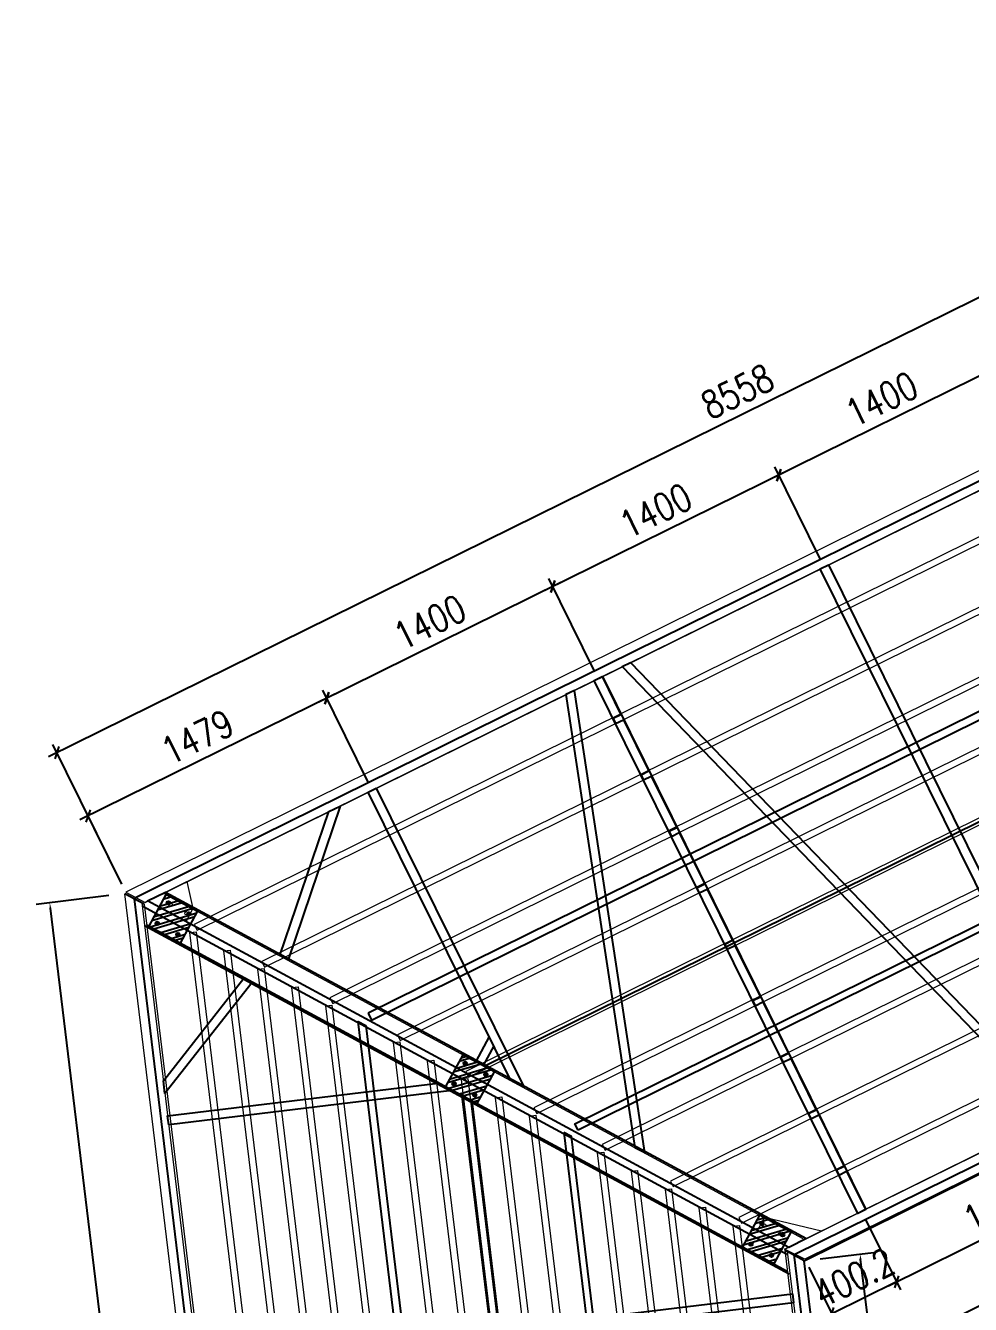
# Model space of a CAD drawing. Extents: x 15372 to 116961, y 24572 to 128109.
# Drawn here: x 27825 to 33073, y 92425 to 99533 of the extents above; entities that cross this region are included whole.
import ezdxf

# ---------------------------------------------------------------- set-up
doc = ezdxf.new("R2010")
doc.units = 0
doc.header["$LTSCALE"] = 1000
doc.header["$MEASUREMENT"] = 0
doc.linetypes.add('HIDDEN', pattern=[0.375, 0.25, -0.125])
for name, color, linetype, lineweight in [('加强板', 140, 'Continuous', 18), ('虚线', 8, 'Continuous', 0), ('铝主梁', 3, 'Continuous', 9), ('铝龙骨', 7, 'Continuous', 9)]:
    doc.layers.add(name, color=color, linetype=linetype, lineweight=lineweight)
for name, color, linetype in [('卡槽', 242, 'Continuous'), ('标注', 9, 'Continuous'), ('浮箱U槽', 5, 'Continuous'), ('连接端梁', 130, 'Continuous'), ('铝合金', 7, 'Continuous'), ('铝横梁', 220, 'Continuous')]:
    doc.layers.add(name, color=color, linetype=linetype)
doc.styles.add('HZTXT', font='txtw.shx', dxfattribs={"width": 0.8, "bigfont": 'hztxtw.shx'})
doc.styles.add('STANDARD_T3', font='simplex.shx', dxfattribs={"width": 0.7, "bigfont": 'hztxt.shx'})
doc.dimstyles.new('DIM-50', dxfattribs={"dimscale": 50, "dimtxt": 3, "dimasz": 1, "dimexe": 1, "dimexo": 1, "dimgap": 1, "dimtad": 1, "dimdec": 1, "dimdsep": 46, "dimtxsty": 'HZTXT', "dimblk": 'OBLIQUE', "dimblk1": 'ARCHTICK', "dimblk2": 'OBLIQUE', "dimcen": 0, "dimdle": 1, "dimclrd": 9, "dimclre": 9, "dimclrt": 2, "dimadec": 1, "dimazin": 0, "dimtfac": 1, "dimtdec": 1, "dimtix": 1, "dimtmove": 2, "dimatfit": 3, "dimldrblk": 'OBLIQUE', "dimfxl": 15, "dimtolj": 1, "dimtzin": 0, "dimarcsym": 1})
doc.dimstyles.new('W&&30', dxfattribs={"dimtxt": 105, "dimasz": 30, "dimexe": 75, "dimexo": 90, "dimgap": 30, "dimtad": 1, "dimdec": 0, "dimzin": 0, "dimdsep": 46, "dimtxsty": 'STANDARD_T3', "dimcen": 0.09, "dimclrd": 1, "dimclre": 1, "dimclrt": 7, "dimazin": 2, "dimtfac": 1, "dimtdec": 0, "dimtix": 1, "dimtmove": 2, "dimatfit": 3, "dimfxl": 100, "dimtolj": 1, "dimtzin": 0, "dimarcsym": 0})

# ---------------------------------------------------------------- blocks, each defined once
blk = doc.blocks.new('*D46')
at = {"color": 1, "lineweight": -2, "transparency": 16777216}
for p, q in [((27436.5, 72496.4), (27436.5, 72901.8)), ((33916.5, 72496.4), (33916.5, 72901.8)), ((27466.5, 72826.8), (33886.5, 72826.8))]:
    blk.add_line(p, q, dxfattribs=at)
at = {"color": 1, "transparency": 16777216}
for points in [[(27466.5, 72831.8), (27466.5, 72821.8), (27436.5, 72826.8)], [(33886.5, 72831.8), (33886.5, 72821.8), (33916.5, 72826.8)]]:
    blk.add_solid(points, dxfattribs=at)
at = {"layer": 'Defpoints', "color": 0, "transparency": 16777216}
for p in [(33916.5, 72826.8), (27436.5, 72406.4), (33916.5, 72406.4)]:
    blk.add_point(p, dxfattribs=at)
at = {"color": 7, "transparency": 16777216, "insert": (30676.5, 72909.3), "char_height": 105, "attachment_point": 5, "style": 'STANDARD_T3'}
blk.add_mtext('\\A1;6480', dxfattribs=at)
blk = doc.blocks.new('*D47')
at = {"color": 1, "lineweight": -2, "transparency": 16777216}
for p, q in [((27436.5, 68816.4), (27436.5, 68518.8)), ((31436.5, 68816.4), (31436.5, 68518.8)), ((27466.5, 68593.8), (31406.5, 68593.8))]:
    blk.add_line(p, q, dxfattribs=at)
at = {"color": 1, "transparency": 16777216}
for points in [[(27466.5, 68598.8), (27466.5, 68588.8), (27436.5, 68593.8)], [(31406.5, 68598.8), (31406.5, 68588.8), (31436.5, 68593.8)]]:
    blk.add_solid(points, dxfattribs=at)
at = {"layer": 'Defpoints', "color": 0, "transparency": 16777216}
for p in [(27436.5, 68906.4), (31436.5, 68906.4), (31436.5, 68593.8)]:
    blk.add_point(p, dxfattribs=at)
at = {"color": 7, "transparency": 16777216, "insert": (29436.5, 68676.3), "char_height": 105, "attachment_point": 5, "style": 'STANDARD_T3'}
blk.add_mtext('\\A1;4000', dxfattribs=at)
blk = doc.blocks.new('_Oblique')
at = {"color": 0, "linetype": 'ByBlock', "lineweight": -2}
blk.add_line((-0.5, -0.5), (0.5, 0.5), dxfattribs=at)
blk = doc.blocks.new('*D634')
at = {"layer": 'Defpoints', "color": 0, "transparency": 16777216}
for p in [(41973.8, 72318), (41973.8, 71748.1), (43373.8, 71748.1)]:
    blk.add_point(p, dxfattribs=at)
at = {"layer": '标注', "color": 9, "lineweight": -2, "transparency": 16777216}
for p, q in [((41973.8, 71798.1), (41973.8, 72368)), ((43373.8, 71798.1), (43373.8, 72368)), ((43423.8, 72318), (41923.8, 72318))]:
    blk.add_line(p, q, dxfattribs=at)
at = {"layer": '标注', "color": 9, "lineweight": -2, "transparency": 16777216, "xscale": 50, "yscale": 50, "zscale": 50, "rotation": 180}
blk.add_blockref('_Oblique', (41973.8, 72318), dxfattribs=at)
at = {"layer": '标注', "color": 9, "lineweight": -2, "transparency": 16777216, "xscale": 50, "yscale": 50, "zscale": 50}
blk.add_blockref('_Oblique', (43373.8, 72318), dxfattribs=at)
at = {"layer": '标注', "color": 2, "transparency": 16777216, "insert": (42673.8, 72443), "char_height": 150, "attachment_point": 5, "style": 'HZTXT'}
blk.add_mtext('\\A1;1400', dxfattribs=at)
blk = doc.blocks.new('_ArchTick')
at = {"color": 0, "linetype": 'ByBlock', "const_width": 0.4}
blk.add_lwpolyline([(-0.5, -0.5), (0.5, 0.5)], dxfattribs=at)
blk = doc.blocks.new('*D635')
at = {"layer": 'Defpoints', "color": 0, "transparency": 16777216}
for p in [(40573.8, 72318), (40573.8, 71748.1), (41973.8, 71748.1)]:
    blk.add_point(p, dxfattribs=at)
at = {"layer": '标注', "color": 9, "lineweight": -2, "transparency": 16777216}
for p, q in [((40573.8, 71798.1), (40573.8, 72368)), ((41973.8, 71798.1), (41973.8, 72368)), ((42023.8, 72318), (40523.8, 72318))]:
    blk.add_line(p, q, dxfattribs=at)
at = {"layer": '标注', "color": 9, "lineweight": -2, "transparency": 16777216, "xscale": 50, "yscale": 50, "zscale": 50, "rotation": 180}
blk.add_blockref('_Oblique', (40573.8, 72318), dxfattribs=at)
at = {"layer": '标注', "color": 9, "lineweight": -2, "transparency": 16777216, "xscale": 50, "yscale": 50, "zscale": 50}
blk.add_blockref('_Oblique', (41973.8, 72318), dxfattribs=at)
at = {"layer": '标注', "color": 2, "transparency": 16777216, "insert": (41273.8, 72443), "char_height": 150, "attachment_point": 5, "style": 'HZTXT'}
blk.add_mtext('\\A1;1400', dxfattribs=at)
blk = doc.blocks.new('*D637')
at = {"layer": 'Defpoints', "color": 0, "transparency": 16777216}
for p in [(40173.6, 68346.1), (46011.6, 68346.1), (46011.6, 67685.2)]:
    blk.add_point(p, dxfattribs=at)
at = {"layer": '标注', "color": 9, "lineweight": -2, "transparency": 16777216}
for p, q in [((40173.6, 68296.1), (40173.6, 67635.2)), ((46011.6, 68296.1), (46011.6, 67635.2)), ((40123.6, 67685.2), (46061.6, 67685.2))]:
    blk.add_line(p, q, dxfattribs=at)
at = {"layer": '标注', "color": 9, "lineweight": -2, "transparency": 16777216, "xscale": 50, "yscale": 50, "zscale": 50, "rotation": 180}
blk.add_blockref('_Oblique', (40173.6, 67685.2), dxfattribs=at)
at = {"layer": '标注', "color": 9, "lineweight": -2, "transparency": 16777216, "xscale": 50, "yscale": 50, "zscale": 50}
blk.add_blockref('_Oblique', (46011.6, 67685.2), dxfattribs=at)
at = {"layer": '标注', "color": 2, "transparency": 16777216, "insert": (43092.6, 67810.2), "char_height": 150, "attachment_point": 5, "style": 'HZTXT'}
blk.add_mtext('\\A1;5838', dxfattribs=at)
blk = doc.blocks.new('*D638')
at = {"layer": 'Defpoints', "color": 0, "transparency": 16777216}
for p in [(39173.8, 72318), (39173.8, 71748.1), (40573.8, 71748.1)]:
    blk.add_point(p, dxfattribs=at)
at = {"layer": '标注', "color": 9, "lineweight": -2, "transparency": 16777216}
for p, q in [((39173.8, 71798.1), (39173.8, 72368)), ((40573.8, 71798.1), (40573.8, 72368)), ((40623.8, 72318), (39123.8, 72318))]:
    blk.add_line(p, q, dxfattribs=at)
at = {"layer": '标注', "color": 9, "lineweight": -2, "transparency": 16777216, "xscale": 50, "yscale": 50, "zscale": 50, "rotation": 180}
blk.add_blockref('_Oblique', (39173.8, 72318), dxfattribs=at)
at = {"layer": '标注', "color": 9, "lineweight": -2, "transparency": 16777216, "xscale": 50, "yscale": 50, "zscale": 50}
blk.add_blockref('_Oblique', (40573.8, 72318), dxfattribs=at)
at = {"layer": '标注', "color": 2, "transparency": 16777216, "insert": (39873.8, 72443), "char_height": 150, "attachment_point": 5, "style": 'HZTXT'}
blk.add_mtext('\\A1;1400', dxfattribs=at)
blk = doc.blocks.new('*D639')
at = {"layer": 'Defpoints', "color": 0, "transparency": 16777216}
for p in [(37694.7, 72318), (37694.7, 71846.1), (39173.8, 71748.1)]:
    blk.add_point(p, dxfattribs=at)
at = {"layer": '标注', "color": 9, "lineweight": -2, "transparency": 16777216}
for p, q in [((37694.7, 71896.1), (37694.7, 72368)), ((39173.8, 71798.1), (39173.8, 72368)), ((39223.8, 72318), (37644.7, 72318))]:
    blk.add_line(p, q, dxfattribs=at)
at = {"layer": '标注', "color": 9, "lineweight": -2, "transparency": 16777216, "xscale": 50, "yscale": 50, "zscale": 50, "rotation": 180}
blk.add_blockref('_Oblique', (37694.7, 72318), dxfattribs=at)
at = {"layer": '标注', "color": 9, "lineweight": -2, "transparency": 16777216, "xscale": 50, "yscale": 50, "zscale": 50}
blk.add_blockref('_Oblique', (39173.8, 72318), dxfattribs=at)
at = {"layer": '标注', "color": 2, "transparency": 16777216, "insert": (38434.2, 72443), "char_height": 150, "attachment_point": 5, "style": 'HZTXT'}
blk.add_mtext('\\A1;1479', dxfattribs=at)
blk = doc.blocks.new('*D640')
at = {"layer": 'Defpoints', "color": 0, "transparency": 16777216}
for p in [(40573.8, 68444.1), (40173.6, 68346.1), (40173.6, 68008)]:
    blk.add_point(p, dxfattribs=at)
at = {"layer": '标注', "color": 9, "lineweight": -2, "transparency": 16777216}
for p, q in [((40573.8, 68394.1), (40573.8, 67958)), ((40173.6, 68296.1), (40173.6, 67958)), ((40173.6, 68008), (40123.6, 68008)), ((40573.8, 68008), (40173.6, 68008)), ((40573.8, 68008), (40623.8, 68008))]:
    blk.add_line(p, q, dxfattribs=at)
at = {"layer": '标注', "color": 9, "lineweight": -2, "transparency": 16777216, "xscale": 50, "yscale": 50, "zscale": 50}
blk.add_blockref('_Oblique', (40173.6, 68008), dxfattribs=at)
at = {"layer": '标注', "color": 9, "lineweight": -2, "transparency": 16777216, "xscale": 50, "yscale": 50, "zscale": 50, "rotation": 180}
blk.add_blockref('_Oblique', (40573.8, 68008), dxfattribs=at)
at = {"layer": '标注', "color": 2, "transparency": 16777216, "insert": (40373.7, 68133), "char_height": 150, "attachment_point": 5, "style": 'HZTXT'}
blk.add_mtext('\\A1;400.2', dxfattribs=at)
blk = doc.blocks.new('*D642')
at = {"layer": 'Defpoints', "color": 0, "transparency": 16777216}
for p in [(40573.8, 68444.1), (41973.8, 68444.1), (41973.8, 68008)]:
    blk.add_point(p, dxfattribs=at)
at = {"layer": '标注', "color": 9, "lineweight": -2, "transparency": 16777216}
for p, q in [((40573.8, 68394.1), (40573.8, 67958)), ((41973.8, 68394.1), (41973.8, 67958)), ((40523.8, 68008), (42023.8, 68008))]:
    blk.add_line(p, q, dxfattribs=at)
at = {"layer": '标注', "color": 9, "lineweight": -2, "transparency": 16777216, "xscale": 50, "yscale": 50, "zscale": 50, "rotation": 180}
blk.add_blockref('_Oblique', (40573.8, 68008), dxfattribs=at)
at = {"layer": '标注', "color": 9, "lineweight": -2, "transparency": 16777216, "xscale": 50, "yscale": 50, "zscale": 50}
blk.add_blockref('_Oblique', (41973.8, 68008), dxfattribs=at)
at = {"layer": '标注', "color": 2, "transparency": 16777216, "insert": (41273.8, 68133), "char_height": 150, "attachment_point": 5, "style": 'HZTXT'}
blk.add_mtext('\\A1;1400', dxfattribs=at)
blk = doc.blocks.new('*D645')
at = {"layer": 'Defpoints', "color": 0, "transparency": 16777216}
for p in [(46252.7, 72710.7), (37694.7, 71846.1), (46252.7, 71846.1)]:
    blk.add_point(p, dxfattribs=at)
at = {"layer": '标注', "color": 9, "lineweight": -2, "transparency": 16777216}
for p, q in [((37694.7, 71896.1), (37694.7, 72760.7)), ((46252.7, 71896.1), (46252.7, 72760.7)), ((37644.7, 72710.7), (46302.7, 72710.7))]:
    blk.add_line(p, q, dxfattribs=at)
at = {"layer": '标注', "color": 9, "lineweight": -2, "transparency": 16777216, "xscale": 50, "yscale": 50, "zscale": 50, "rotation": 180}
blk.add_blockref('_Oblique', (37694.7, 72710.7), dxfattribs=at)
at = {"layer": '标注', "color": 9, "lineweight": -2, "transparency": 16777216, "xscale": 50, "yscale": 50, "zscale": 50}
blk.add_blockref('_Oblique', (46252.7, 72710.7), dxfattribs=at)
at = {"layer": '标注', "color": 2, "transparency": 16777216, "insert": (41973.7, 72835.7), "char_height": 150, "attachment_point": 5, "style": 'HZTXT'}
blk.add_mtext('\\A1;8558', dxfattribs=at)
blk = doc.blocks.new('橡胶块200x200x60')
h = blk.add_hatch()
h.set_pattern_fill('ANSI32', color=256, scale=10)
h.set_pattern_definition([(45, (0, 0), (-33.67596, 33.67596), []), (45, (22.45, 0), (-33.67596, 33.67596), [])])
h.paths.add_polyline_path([(25487.9, 88551.2), (25687.9, 88551.2), (25687.9, 88751.2), (25487.9, 88751.2)])
blk.add_lwpolyline([(25487.9, 88551.2), (25687.9, 88551.2), (25687.9, 88751.2), (25487.9, 88751.2)], close=True)
for points in [[(25512.9, 88716.2), (25532.9, 88716.2)], [(25522.9, 88726.2), (25522.9, 88706.2)], [(25662.9, 88716.2), (25642.9, 88716.2)], [(25652.9, 88726.2), (25652.9, 88706.2)], [(25512.9, 88586.2), (25532.9, 88586.2)], [(25522.9, 88576.2), (25522.9, 88596.2)], [(25662.9, 88586.2), (25642.9, 88586.2)], [(25652.9, 88576.2), (25652.9, 88596.2)]]:
    blk.add_lwpolyline(points)
for centre, radius in [((25522.9, 88716.2), 10), ((25522.9, 88716.2), 8), ((25652.9, 88716.2), 10), ((25652.9, 88716.2), 8), ((25522.9, 88586.2), 10), ((25522.9, 88586.2), 8), ((25652.9, 88586.2), 10), ((25652.9, 88586.2), 8)]:
    blk.add_circle(centre, radius)
blk = doc.blocks.new('M1')
at = {"layer": '浮箱U槽', "linetype": 'ByBlock'}
for points in [[(33027.8, 71166.4), (27523.4, 71166.4), (27523.4, 71206.4), (33055.9, 71206.1)], [(32305.1, 70146.4), (27523.4, 70146.4), (27523.4, 70106.4), (32277, 70106.8)]]:
    blk.add_lwpolyline(points, close=True, dxfattribs=at)
at = {"layer": '连接端梁'}
for p, q in [((31372.2, 68997.4), (33726.1, 72319.5)), ((31482.5, 68997.4), (33836.4, 72319.5))]:
    blk.add_line(p, q, dxfattribs=at)
at = {"layer": '铝主梁', "color": 3}
for p, q in [((27436.5, 72406.4), (33916.5, 72406.4)), ((33845.6, 72306.4), (27536.5, 72306.4)), ((31507.3, 69006.4), (27536.5, 69006.4)), ((27436.5, 68906.4), (31436.5, 68906.4))]:
    blk.add_line(p, q, dxfattribs=at)
at = {"layer": '铝主梁', "color": 251}
for p, q in [((33854.8, 72319.5), (27523.4, 72319.5)), ((31498.1, 68993.4), (27523.4, 68993.4))]:
    blk.add_line(p, q, dxfattribs=at)
at = {"layer": '铝合金', "color": 3}
for p, q in [((33845.6, 72306.4), (33916.5, 72406.4)), ((31436.5, 68906.4), (31507.3, 69006.4))]:
    blk.add_line(p, q, dxfattribs=at)
at = {"layer": '铝横梁'}
for points in [[(31211.5, 72319.5), (31261.5, 72319.5), (31261.5, 68993.4), (31211.5, 68993.4)], [(32611.5, 72319.5), (32661.5, 72319.5), (32661.5, 70805.1), (32611.5, 70734.5)], [(32786.5, 72319.5), (32857.2, 72319.5), (33370.8, 71806.1), (33341.4, 71764.6)], [(31261.5, 70631.4), (31261.5, 70681.4), (32573.9, 70681.4), (32538.4, 70631.4)]]:
    blk.add_lwpolyline(points, close=True, dxfattribs=at)
at = {"layer": '铝龙骨', "color": 4}
for points in [[(27523.4, 72073.9), (33658.5, 72073.9), (33658.5, 72038.9), (27523.4, 72038.9)], [(27523.4, 71723.9), (33410.5, 71723.9), (33410.5, 71688.9), (27523.4, 71688.9)], [(27523.4, 71373.9), (33162.5, 71373.9), (33162.5, 71338.9), (27523.4, 71338.9)], [(27523.4, 71023.9), (32914.5, 71023.9), (32914.5, 70988.9), (27523.4, 70988.9)], [(27523.4, 70673.9), (32666.5, 70673.9), (32666.5, 70638.9), (27523.4, 70638.9)], [(27523.4, 70323.9), (32418.5, 70323.9), (32418.5, 70288.9), (27523.4, 70288.9)], [(27523.4, 69973.9), (32170.5, 69973.9), (32170.5, 69938.9), (27523.4, 69938.9)], [(27523.4, 69623.9), (31922.5, 69623.9), (31922.5, 69588.9), (27523.4, 69588.9)], [(27523.4, 69273.9), (31674.5, 69273.9), (31674.5, 69238.9), (27523.4, 69238.9)]]:
    blk.add_lwpolyline(points, close=True, dxfattribs=at)
at = {"layer": '铝龙骨', "color": 2}
for points in [[(27523.4, 71898.9), (33534.5, 71898.9), (33534.5, 71863.9), (27523.4, 71863.9)], [(27523.4, 71548.9), (33286.5, 71548.9), (33286.5, 71513.9), (27523.4, 71513.9)], [(27523.4, 70848.9), (32790.5, 70848.9), (32790.5, 70813.9), (27523.4, 70813.9)], [(27523.4, 70498.9), (32542.5, 70498.9), (32542.5, 70463.9), (27523.4, 70463.9)], [(27523.4, 69798.9), (32046.5, 69798.9), (32046.5, 69763.9), (27523.4, 69763.9)], [(27523.4, 69448.9), (31798.5, 69448.9), (31798.5, 69413.9), (27523.4, 69413.9)]]:
    blk.add_lwpolyline(points, close=True, dxfattribs=at)
for base, p1, p2, picture, middle in [((33916.5, 72826.8), (27436.5, 72406.4), (33916.5, 72406.4), '*D46', (30676.5, 72909.3)), ((31436.5, 68593.8), (27436.5, 68906.4), (31436.5, 68906.4), '*D47', (29436.5, 68676.3))]:
    dim = blk.add_linear_dim(base=base, p1=p1, p2=p2, dimstyle='W&&30')
    dim.commit()
    dim.dimension.update_dxf_attribs({"geometry": picture, "text_midpoint": middle})
blk = doc.blocks.new('M2')
blk.add_lwpolyline([(40549.75, 68444.06), (40549.75, 71748.06), (40597.75, 71748.06), (40597.75, 71511.06), (40549.75, 71511.06), (40549.75, 71481.06), (40597.75, 71481.06), (40597.75, 71161.06), (40549.75, 71161.06), (40549.75, 71131.06), (40597.75, 71131.06), (40597.75, 70811.06), (40549.75, 70811.06), (40549.75, 70781.06), (40597.75, 70781.06), (40597.75, 70461.06), (40549.75, 70461.06), (40549.75, 70431.06), (40597.75, 70431.06), (40597.75, 70111.06), (40549.75, 70111.06), (40549.75, 70081.06), (40597.75, 70081.06), (40597.75, 69761.06), (40549.75, 69761.06), (40549.75, 69731.06), (40597.75, 69731.06), (40597.75, 69411.06), (40549.75, 69411.06), (40549.75, 69381.06), (40597.75, 69381.06), (40597.75, 69061.06), (40549.75, 69061.06), (40549.75, 69031.06), (40597.75, 69031.06), (40597.75, 68711.06), (40549.75, 68711.06), (40549.75, 68681.06), (40597.75, 68681.06), (40597.75, 68444.06)], close=True)
at = {"layer": '加强板', "color": 5}
for points in [[(37785.37, 71748.06), (38025.36, 71748.06), (37989.38, 71598.45), (37924.1, 71552.21)], [(37785.37, 71748.06), (38025.36, 71748.06), (37989.38, 71598.45), (37924.1, 71552.21)], [(40125.62, 68444.06), (40325.62, 68444.06), (40075.29, 68653.5), (40010.01, 68607.26)], [(40125.62, 68444.06), (40325.62, 68444.06), (40075.29, 68653.5), (40010.01, 68607.26)]]:
    blk.add_lwpolyline(points, close=True, dxfattribs=at)
for centre in [(37887.37, 71673.26), (37887.37, 71673.26), (37945.18, 71591.65), (37945.18, 71591.65), (40054.21, 68614.06), (40054.21, 68614.06), (40112.02, 68532.46), (40112.02, 68532.46)]:
    blk.add_circle(centre, 9, dxfattribs=at)
at = {"layer": '卡槽', "color": 22, "ltscale": 5000}
blk.add_lwpolyline([(38604.19, 70645.86), (38604.19, 70603.86), (46122.25, 70603.86), (46122.25, 70645.86)], close=True, dxfattribs=at)
at = {"layer": '卡槽', "color": 22, "ltscale": 5000, "elevation": 0}
blk.add_lwpolyline([(39361.76, 69546.08), (39361.76, 69586.08), (46051.13, 69586.08), (46051.13, 69546.08)], close=True, dxfattribs=at)
at = {"layer": '虚线', "color": 1, "linetype": 'HIDDEN', "ltscale": 300}
for p, q in [((46246.01, 71748.06), (37764.15, 71748.06)), ((46246.01, 71748.06), (37764.15, 71748.06)), ((37882.25, 71746.06), (40214.12, 68454.06)), ((46018.38, 68444.06), (40104.16, 68444.06)), ((46018.38, 68444.06), (40104.16, 68444.06))]:
    blk.add_line(p, q, dxfattribs=at)
at = {"layer": '连接端梁'}
blk.add_lwpolyline([(40122.89, 68444.06), (37782.52, 71748.06), (37892.81, 71748.06), (40233.18, 68444.06)], close=True, dxfattribs=at)
at = {"layer": '铝主梁', "color": 3}
for points in [[(37694.73, 71846.06), (37765.57, 71746.04)], [(37771.23, 71746.06), (46245.32, 71746.06), (46252.77, 71846.06), (37694.73, 71846.06)], [(37765.57, 71746.06), (46245.32, 71746.06), (46252.77, 71846.06), (37694.73, 71846.06)], [(37694.73, 71846.06), (37765.57, 71746.06)]]:
    blk.add_lwpolyline(points, dxfattribs=at)
blk.add_lwpolyline([(46011.63, 68346.08), (40173.58, 68346.06), (40097.08, 68446.06), (46019.07, 68446.06)], close=True, dxfattribs=at)
at = {"layer": '铝横梁', "color": 243}
for points in [[(38306.86, 71150.07), (38905, 71748.21), (38974.29, 71746.8), (38336.42, 71108.92)], [(39197.75, 71748.06), (39198.26, 69891.64), (39148.25, 69959.43), (39147.75, 71748.06)], [(40374.37, 71748.06), (39602.05, 69321.6), (39638.71, 69271.94), (40426.64, 71747.45)], [(40599.75, 71748.06), (40599.75, 68444.06), (40549.75, 68444.06), (40549.75, 71748.06)], [(40775.04, 71748.66), (41826.67, 68444.66), (41774.41, 68444.06), (40722.78, 71748.06)], [(41999.75, 71748.06), (41999.75, 68444.06), (41949.75, 68444.06), (41949.75, 71748.06)]]:
    blk.add_lwpolyline(points, close=True, dxfattribs=at)
for points in [[(39150.17, 70232.63), (39021.36, 70141.39)], [(39150.19, 70173.82), (39049.1, 70102.22)]]:
    blk.add_lwpolyline(points, dxfattribs=at)
at = {"layer": '铝龙骨', "color": 0}
for points in [[(46224.77, 71481.06), (46224.77, 71516.06), (37956.77, 71516.06), (37956.77, 71481.06)], [(46194.77, 71131.06), (46194.77, 71166.06), (38201.77, 71166.06), (38201.77, 71131.06)], [(46174.77, 70781.06), (46174.77, 70816.06), (38451.77, 70816.06), (38451.77, 70781.06)], [(46154.77, 70431.06), (46154.77, 70466.06), (38696.77, 70466.06), (38696.77, 70431.06)], [(46124.77, 70081.06), (46124.77, 70116.06), (38946.77, 70116.06), (38946.77, 70081.06)], [(46104.77, 69731.06), (46104.77, 69766.06), (39196.77, 69766.06), (39196.77, 69731.06)], [(46074.77, 69381.06), (46074.77, 69416.06), (39446.77, 69416.06), (39446.77, 69381.06)], [(46054.77, 69031.06), (46054.77, 69066.06), (39696.77, 69066.06), (39696.77, 69031.06)], [(46029.77, 68681.06), (46029.77, 68716.06), (39946.77, 68716.06), (39946.77, 68681.06)]]:
    blk.add_lwpolyline(points, close=True, dxfattribs=at)
at = {"layer": '标注'}
for base, p1, p2, picture, middle in [((46252.74, 72710.65), (37694.73, 71846.06), (46252.74, 71846.06), '*D645', (41973.73, 72835.65)), ((37694.73, 72317.97), (39173.75, 71748.06), (37694.73, 71846.06), '*D639', (38434.24, 72442.97)), ((39173.75, 72317.97), (40573.75, 71748.06), (39173.75, 71748.06), '*D638', (39873.75, 72442.97)), ((40573.75, 72317.97), (41973.75, 71748.06), (40573.75, 71748.06), '*D635', (41273.75, 72442.97)), ((41973.75, 72317.97), (43373.75, 71748.06), (41973.75, 71748.06), '*D634', (42673.75, 72442.97))]:
    dim = blk.add_linear_dim(base=base, p1=p1, p2=p2, angle=180, dimstyle='DIM-50', dxfattribs=at)
    dim.commit()
    dim.dimension.update_dxf_attribs({"geometry": picture, "text_midpoint": middle})
for base, p2, picture, middle in [((40173.58, 68007.97), (40173.58, 68346.06), '*D640', (40373.67, 68132.97)), ((41973.75, 68007.97), (41973.75, 68444.06), '*D642', (41273.75, 68132.97))]:
    dim = blk.add_linear_dim(base=base, p1=(40573.75, 68444.06), p2=p2, dimstyle='DIM-50', dxfattribs=at)
    dim.commit()
    dim.dimension.update_dxf_attribs({"geometry": picture, "text_midpoint": middle})
dim = blk.add_aligned_dim(p1=(40173.579, 68346.058), p2=(46011.6275, 68346.058), distance=-660.8238, dimstyle='DIM-50', dxfattribs=at)
dim.commit()
dim.dimension.update_dxf_attribs({"geometry": '*D637', "text_midpoint": (43092.6033, 67810.2342)})

msp = doc.modelspace()

# ---------------------------------------------------------------- linework, layer by layer
at = {"color": 1, "elevation": 29521}
msp.add_lwpolyline([(28497.98, 94534.16), (32055.62, 92610.42)], dxfattribs=at)
at = {"layer": '连接端梁', "color": 0, "elevation": 29521}
for points in [[(29189.8, 88417.75), (28442.95, 94572.6), (28430.05, 94678.89), (28434.7, 94687.5), (28542.29, 94740.65), (36072.39, 98460.73), (36088.58, 98467.49), (43914, 101072.12), (44201.58, 101167.84), (44210.71, 101170.26), (52319.27, 102677.76), (52617.25, 102733.16), (52626.66, 102734.3), (52714.07, 102738.35), (61168.07, 103130.25)], [(32565.04, 88827.31), (32094.71, 92703.36), (37376.89, 95312.91), (44987.75, 97846.13), (45058.09, 97869.54), (52940.73, 99335.03), (53013.62, 99348.58), (61096.76, 99723.29), (69081.15, 98993.18), (69154.59, 98986.46), (76963.97, 97168.86), (77035.76, 97152.15), (84522.31, 94281.3), (84586.64, 94256.63), (89911.61, 91321.86), (89564.8, 87513.92)], [(32631.24, 88696.84), (32149.4, 92667.71), (37387.62, 95262.44), (45074.64, 97821.71), (53023.46, 99298.93), (61099.71, 99672.71), (69150.96, 98935.97), (77025.25, 97102.63), (84573.92, 94207.29), (89858.61, 91288.06), (89495.49, 87304.59)], [(36632.54, 96842.41), (30382.64, 93753.7)]]:
    msp.add_lwpolyline(points, dxfattribs=at)

# ---------------------------------------------------------------- block references
for name, p, rotation in [('M2', (26407.61, 13606.5, 29521), 26.29061234544062), ('M1', (104340.91, 69760.6, 29521), 96.91862480413073), ('橡胶块200x200x60', (-36030.67, 28759, 29521), 331.5983283304044), ('橡胶块200x200x60', (-34381.62, 27867.31, 29521), 331.5983283304044), ('橡胶块200x200x60', (-32733.02, 26976.17, 29521), 331.5983283304044)]:
    msp.add_blockref(name, p, dxfattribs=dict(rotation=rotation))

doc.saveas('drawing.dxf')
